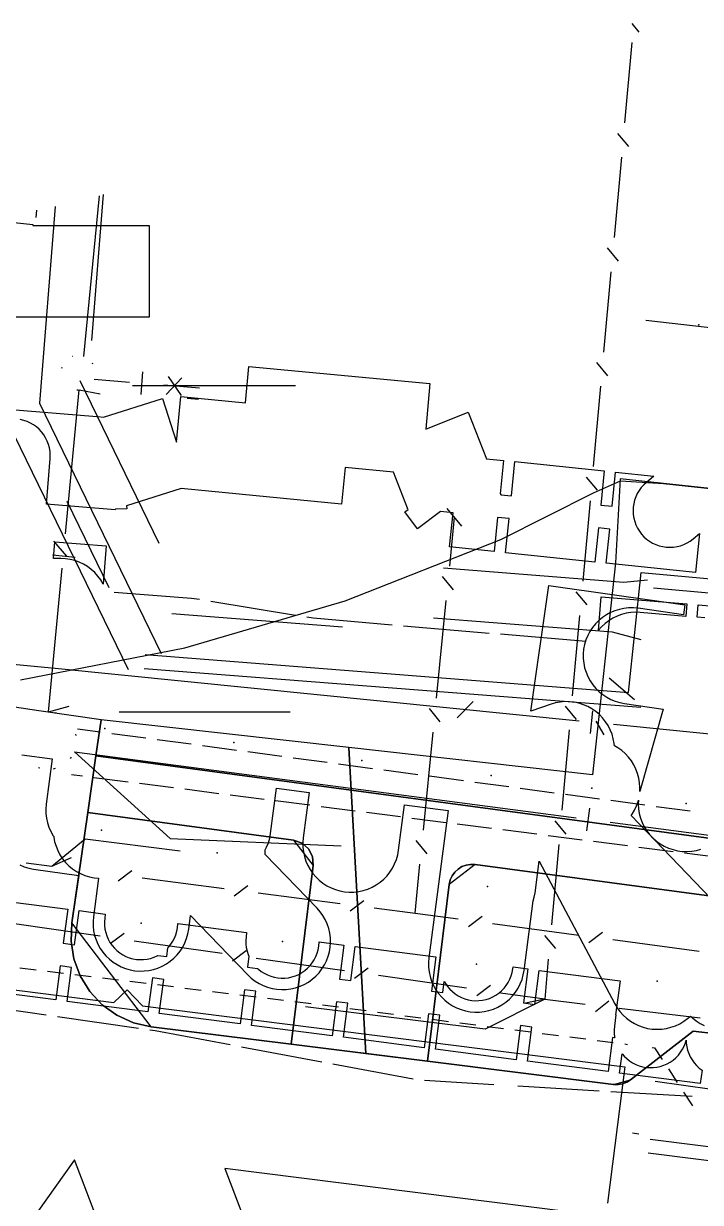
# Model space of a CAD drawing. Header units: metres. Extents: x -3782 to -2031, y 18790 to 19846.
# Drawn here: x -2543.9 to -2514.3, y 18828 to 18879.5 of the extents above; entities that cross this region are included whole.
import ezdxf

# ---------------------------------------------------------------- set-up
doc = ezdxf.new("R2010")
doc.units = ezdxf.units.M
for name, color, linetype in [('BOUNDARY', 7, 'Continuous'), ('CURB', 7, 'Continuous'), ('ELECTR_CABLE', 7, 'Continuous'), ('ELECTR_CABLE_COMM', 7, 'Continuous'), ('GAS', 7, 'Continuous'), ('GRASS', 7, 'Continuous'), ('GROUND', 7, 'Continuous'), ('HEAT', 7, 'Continuous'), ('OVERHEAD_POWER_LINE', 7, 'Continuous'), ('ROAD', 7, 'Continuous'), ('SEWER', 7, 'Continuous'), ('SIDEWALK_PATH', 7, 'Continuous'), ('TREE', 7, 'Continuous'), ('WATER_PIPELINE', 7, 'Continuous')]:
    doc.layers.add(name, color=color, linetype=linetype)

msp = doc.modelspace()

# ---------------------------------------------------------------- linework, layer by layer
at = {"layer": 'BOUNDARY'}
msp.add_lwpolyline([(-2543.991, 18850.876), (-2536.824, 18852.276), (-2529.814, 18854.324), (-2523.02, 18857.002), (-2518.972, 18859.043), (-2517.783, 18859.57), (-2515.903, 18859.458), (-2502.65, 18858.029), (-2500.74, 18857.729), (-2499.347, 18857.369), (-2493.123, 18856.023), (-2486.811, 18855.176), (-2478.422, 18854.388), (-2477.86, 18854.332), (-2476.023, 18854.133), (-2472.982, 18853.804), (-2468.566, 18853.326), (-2466.672, 18853.028), (-2463.79, 18850.873), (-2457.274, 18846.483), (-2450.359, 18842.754), (-2443.112, 18839.721), (-2435.602, 18837.413)], dxfattribs=at)
at = {"layer": 'CURB'}
for points in [[(-2540.699, 18847.557), (-2503.203, 18842.515), (-2502.074, 18843.412), (-2501.074, 18854.015)], [(-2540.7, 18847.557), (-2540.474, 18849.133)], [(-2541.057, 18845.082), (-2540.7, 18847.557)], [(-2532.177, 18834.955), (-2538.289, 18835.72), (-2541.752, 18840.259), (-2541.057, 18845.082)], [(-2541.057, 18845.082), (-2532.068, 18843.874), (-2531.209, 18842.759), (-2532.177, 18834.955)], [(-2513.616, 18835.4), (-2512.958, 18840.295), (-2513.816, 18841.419), (-2524.139, 18842.807), (-2525.265, 18841.94), (-2526.224, 18834.213)], [(-2544.019, 18838.29), (-2543.314, 18838.208)], [(-2542.817, 18838.15), (-2542.112, 18838.063)], [(-2541.616, 18838.002), (-2540.911, 18837.915)], [(-2540.415, 18837.854), (-2539.71, 18837.768)], [(-2539.214, 18837.706), (-2538.509, 18837.62)], [(-2538.013, 18837.559), (-2537.308, 18837.472)], [(-2536.812, 18837.411), (-2536.107, 18837.324)], [(-2535.611, 18837.263), (-2534.906, 18837.177)], [(-2534.41, 18837.116), (-2533.705, 18837.029)], [(-2533.209, 18836.968), (-2532.504, 18836.881)], [(-2532.008, 18836.82), (-2531.303, 18836.733)], [(-2530.807, 18836.672), (-2530.102, 18836.586)], [(-2529.606, 18836.523), (-2528.902, 18836.427)], [(-2528.407, 18836.359), (-2527.703, 18836.263)], [(-2527.208, 18836.198), (-2526.503, 18836.108)], [(-2526.007, 18836.045), (-2525.303, 18835.954)], [(-2524.807, 18835.891), (-2524.103, 18835.8)], [(-2526.224, 18834.213), (-2518.088, 18833.197), (-2517.35, 18833.4), (-2514.607, 18835.533)], [(-2523.607, 18835.737), (-2522.902, 18835.646)], [(-2522.407, 18835.583), (-2521.702, 18835.493)], [(-2521.206, 18835.429), (-2520.502, 18835.339)], [(-2520.006, 18835.275), (-2519.302, 18835.185)], [(-2482.358, 18831.506), (-2514.607, 18835.533)], [(-2526.224, 18834.213), (-2532.177, 18834.955)], [(-2518.806, 18835.121), (-2518.101, 18835.031)], [(-2517.605, 18834.967), (-2517.475, 18834.951)], [(-2516.405, 18834.813), (-2516.3, 18834.8)], [(-2516.3, 18834.8), (-2515.97, 18834.294)], [(-2515.697, 18833.875), (-2515.31, 18833.28)], [(-2515.037, 18832.861), (-2514.649, 18832.266)]]:
    msp.add_lwpolyline(points, dxfattribs=at)
at = {"layer": 'ELECTR_CABLE'}
for points in [[(-2544.975, 18870.921), (-2543.458, 18870.767), (-2543.463, 18870.723), (-2538.377, 18870.723), (-2538.377, 18866.723), (-2544.28, 18866.723)], [(-2539.907, 18854.703), (-2536.521, 18854.448)], [(-2536.521, 18854.448), (-2536.174, 18854.391)], [(-2535.681, 18854.31), (-2531.982, 18853.704)], [(-2514.11, 18853.577), (-2514.439, 18853.605), (-2514.393, 18854.145), (-2510.659, 18853.826)], [(-2531.489, 18853.623), (-2531.21, 18853.577)], [(-2531.21, 18853.577), (-2527.758, 18853.282)], [(-2527.26, 18853.239), (-2523.526, 18852.919)], [(-2523.027, 18852.877), (-2519.294, 18852.557)], [(-2546.404, 18836.747), (-2542.871, 18836.236)], [(-2542.376, 18836.165), (-2538.843, 18835.655)], [(-2538.348, 18835.583), (-2538.119, 18835.55)], [(-2538.119, 18835.55), (-2534.838, 18834.937)], [(-2534.346, 18834.846), (-2530.837, 18834.19)], [(-2530.346, 18834.099), (-2526.837, 18833.443)], [(-2526.342, 18833.38), (-2523.315, 18833.2)], [(-2522.279, 18833.138), (-2518.716, 18832.926)], [(-2518.217, 18832.897), (-2514.653, 18832.685)]]:
    msp.add_lwpolyline(points, dxfattribs=at)
for points in [[(-2540.256, 18856.735), (-2540.382, 18855.057), (-2540.386, 18855.065), (-2540.492, 18855.242), (-2540.615, 18855.407), (-2540.753, 18855.56), (-2540.906, 18855.698), (-2541.071, 18855.821), (-2541.248, 18855.927), (-2541.434, 18856.015), (-2541.628, 18856.084), (-2541.828, 18856.134), (-2542.032, 18856.165), (-2542.238, 18856.175), (-2542.55, 18856.175), (-2542.495, 18856.903)], [(-2518.625, 18854.507), (-2514.891, 18854.188), (-2514.937, 18853.648), (-2516.93, 18853.818), (-2517.136, 18853.826), (-2517.341, 18853.813), (-2517.545, 18853.78), (-2517.744, 18853.728), (-2517.937, 18853.656), (-2518.122, 18853.565), (-2518.298, 18853.457), (-2518.462, 18853.332), (-2518.613, 18853.192), (-2518.749, 18853.037), (-2518.751, 18853.035)]]:
    msp.add_lwpolyline(points, close=True, dxfattribs=at)
at = {"layer": 'ELECTR_CABLE_COMM'}
for points in [[(-2517.293, 18879.543), (-2516.984, 18879.173)], [(-2517.292, 18878.714), (-2517.612, 18875.203)], [(-2517.92, 18874.744), (-2517.44, 18874.168)], [(-2517.748, 18873.709), (-2518.068, 18870.198)], [(-2518.376, 18869.739), (-2517.896, 18869.163)], [(-2518.204, 18868.704), (-2518.524, 18865.193)], [(-2518.832, 18864.734), (-2518.352, 18864.158)], [(-2518.66, 18863.699), (-2518.98, 18860.188)], [(-2519.288, 18859.73), (-2518.808, 18859.154)], [(-2519.116, 18858.695), (-2519.436, 18855.184)], [(-2524.712, 18857.591), (-2525.354, 18858.357)], [(-2525.247, 18855.839), (-2525.034, 18857.975)], [(-2525.084, 18854.802), (-2525.559, 18855.382)], [(-2525.822, 18850.074), (-2525.396, 18854.346)], [(-2519.744, 18854.725), (-2519.264, 18854.149)], [(-2519.572, 18853.69), (-2519.892, 18850.179)], [(-2520.2, 18849.72), (-2519.72, 18849.144)], [(-2525.659, 18849.037), (-2526.134, 18849.617)], [(-2520.028, 18848.685), (-2520.348, 18845.174)], [(-2526.398, 18844.309), (-2525.971, 18848.581)], [(-2520.656, 18844.715), (-2520.176, 18844.139)], [(-2542.625, 18842.732), (-2541.171, 18843.934)], [(-2541.171, 18843.934), (-2537.018, 18843.397)], [(-2526.235, 18843.272), (-2526.71, 18843.852)], [(-2520.484, 18843.68), (-2520.804, 18840.169)], [(-2542.625, 18842.732), (-2541.772, 18843.113)], [(-2543.753, 18842.878), (-2542.625, 18842.732)], [(-2539.726, 18842.09), (-2539.133, 18842.548)], [(-2526.76, 18840.68), (-2526.547, 18842.816)], [(-2538.686, 18842.223), (-2535.105, 18841.76)], [(-2534.658, 18841.435), (-2534.065, 18841.892)], [(-2533.618, 18841.567), (-2530.038, 18841.104)], [(-2529.591, 18840.779), (-2528.997, 18841.237)], [(-2528.55, 18840.912), (-2526.76, 18840.68)], [(-2526.76, 18840.68), (-2524.872, 18840.428)], [(-2524.427, 18840.101), (-2523.831, 18840.557)], [(-2540.516, 18839.676), (-2544.366, 18840.223)], [(-2523.385, 18840.23), (-2519.61, 18839.726)], [(-2539.474, 18839.796), (-2540.073, 18839.346)], [(-2535.181, 18838.919), (-2539.031, 18839.465)], [(-2521.112, 18839.71), (-2520.632, 18839.134)], [(-2519.164, 18839.399), (-2518.569, 18839.854)], [(-2518.123, 18839.527), (-2514.348, 18839.024)], [(-2534.138, 18839.039), (-2534.738, 18838.588)], [(-2529.845, 18838.162), (-2533.695, 18838.708)], [(-2520.94, 18838.675), (-2521.1, 18836.92)], [(-2528.803, 18838.281), (-2529.402, 18837.831)], [(-2524.51, 18837.404), (-2528.36, 18837.951)], [(-2523.468, 18837.524), (-2524.067, 18837.074)], [(-2521.1, 18836.92), (-2523.701, 18835.612)], [(-2521.1, 18836.92), (-2523.025, 18837.193)], [(-2521.1, 18836.92), (-2522.016, 18836.739)], [(-2521.1, 18836.92), (-2519.331, 18836.708)], [(-2518.881, 18836.388), (-2518.292, 18836.851)], [(-2523.701, 18835.612), (-2531.548, 18836.589)], [(-2517.842, 18836.53), (-2514.305, 18836.107)]]:
    msp.add_lwpolyline(points, dxfattribs=at)
at = {"layer": 'GAS'}
for points in [[(-2545.481, 18862.772), (-2540.665, 18862.379), (-2540.635, 18862.399), (-2540.619, 18862.375), (-2540.367, 18862.354), (-2537.788, 18863.169), (-2537.186, 18861.262), (-2536.992, 18863.253), (-2534.166, 18862.977), (-2534.017, 18864.562), (-2526.109, 18863.818), (-2526.296, 18861.827), (-2524.436, 18862.56), (-2523.637, 18860.534), (-2522.894, 18860.456), (-2523.047, 18858.996), (-2523.016, 18858.993), (-2523.019, 18858.961), (-2522.553, 18858.913), (-2522.397, 18860.405), (-2518.496, 18859.998), (-2518.652, 18858.506), (-2518.154, 18858.454), (-2517.999, 18859.946), (-2516.325, 18859.771), (-2516.659, 18859.495), (-2516.775, 18859.389), (-2516.879, 18859.272), (-2516.972, 18859.145), (-2517.053, 18859.01), (-2517.119, 18858.868), (-2517.171, 18858.72), (-2517.209, 18858.567), (-2517.231, 18858.412), (-2517.238, 18858.255), (-2517.229, 18858.098), (-2517.206, 18857.943), (-2517.167, 18857.791), (-2517.113, 18857.643), (-2517.045, 18857.502), (-2516.964, 18857.368), (-2516.87, 18857.242), (-2516.764, 18857.126), (-2516.647, 18857.021), (-2516.521, 18856.928), (-2516.385, 18856.848), (-2516.243, 18856.782), (-2516.095, 18856.729), (-2515.943, 18856.692), (-2515.787, 18856.67), (-2515.63, 18856.663), (-2515.474, 18856.671), (-2515.318, 18856.695), (-2515.166, 18856.734), (-2515.019, 18856.787), (-2514.877, 18856.855), (-2514.743, 18856.937), (-2514.617, 18857.031), (-2514.335, 18857.264), (-2514.513, 18855.561), (-2518.414, 18855.967), (-2518.258, 18857.459), (-2518.755, 18857.511), (-2518.911, 18856.019), (-2522.812, 18856.426), (-2522.656, 18857.918), (-2523.154, 18857.97), (-2523.309, 18856.478), (-2525.26, 18856.682), (-2525.104, 18858.173), (-2525.648, 18858.221), (-2526.649, 18857.466), (-2527.211, 18858.212), (-2527.065, 18858.322), (-2527.074, 18858.347), (-2527.088, 18858.348), (-2527.086, 18858.376), (-2527.707, 18859.951), (-2529.817, 18860.15), (-2529.973, 18858.55), (-2536.973, 18859.232), (-2539.359, 18858.478), (-2539.355, 18858.35), (-2539.851, 18858.336), (-2539.854, 18858.299), (-2542.864, 18858.545), (-2542.701, 18860.538), (-2542.696, 18860.695), (-2542.706, 18860.852), (-2542.732, 18861.006), (-2542.773, 18861.158), (-2542.828, 18861.305), (-2542.897, 18861.446), (-2542.98, 18861.579), (-2543.076, 18861.704), (-2543.183, 18861.818), (-2543.301, 18861.922), (-2543.429, 18862.013), (-2543.565, 18862.092), (-2543.708, 18862.156), (-2543.857, 18862.207), (-2544.01, 18862.242)], [(-2545.461, 18841.312), (-2541.935, 18840.855), (-2542.128, 18839.367), (-2541.633, 18839.303), (-2541.44, 18840.791), (-2540.293, 18840.642), (-2540.317, 18840.457), (-2540.329, 18840.3), (-2540.326, 18840.143), (-2540.308, 18839.987), (-2540.275, 18839.834), (-2540.226, 18839.685), (-2540.164, 18839.541), (-2540.087, 18839.404), (-2539.998, 18839.275), (-2539.896, 18839.155), (-2539.783, 18839.046), (-2539.66, 18838.949), (-2539.527, 18838.864), (-2539.388, 18838.792), (-2539.242, 18838.735), (-2539.09, 18838.692), (-2538.936, 18838.664), (-2538.779, 18838.652), (-2538.622, 18838.654), (-2538.467, 18838.673), (-2538.313, 18838.706), (-2538.164, 18838.754), (-2538.02, 18838.817), (-2537.995, 18838.831), (-2537.611, 18838.781), (-2537.562, 18839.16), (-2537.525, 18839.198), (-2537.428, 18839.321), (-2537.343, 18839.453), (-2537.271, 18839.593), (-2537.214, 18839.739), (-2537.171, 18839.89), (-2537.143, 18840.045), (-2537.119, 18840.23), (-2534.117, 18839.84), (-2534.142, 18839.647), (-2534.154, 18839.49), (-2534.151, 18839.333), (-2534.133, 18839.177), (-2534.1, 18839.024), (-2534.051, 18838.874), (-2534.023, 18838.809), (-2534.086, 18838.324), (-2533.639, 18838.266), (-2533.607, 18838.236), (-2533.484, 18838.138), (-2533.352, 18838.054), (-2533.212, 18837.982), (-2533.066, 18837.925), (-2532.915, 18837.882), (-2532.761, 18837.854), (-2532.604, 18837.842), (-2532.447, 18837.844), (-2532.291, 18837.863), (-2532.138, 18837.896), (-2531.988, 18837.944), (-2531.844, 18838.007), (-2531.707, 18838.084), (-2531.578, 18838.173), (-2531.459, 18838.275), (-2531.35, 18838.388), (-2531.252, 18838.511), (-2531.168, 18838.644), (-2531.096, 18838.783), (-2531.039, 18838.929), (-2530.996, 18839.081), (-2530.968, 18839.235), (-2530.943, 18839.429), (-2529.872, 18839.29), (-2530.065, 18837.802), (-2529.569, 18837.738), (-2529.376, 18839.225), (-2525.851, 18838.768), (-2526.044, 18837.28), (-2525.548, 18837.216), (-2525.485, 18837.698), (-2525.436, 18837.61), (-2525.347, 18837.481), (-2525.245, 18837.361), (-2525.132, 18837.252), (-2525.009, 18837.155), (-2524.876, 18837.07), (-2524.737, 18836.998), (-2524.591, 18836.941), (-2524.439, 18836.898), (-2524.285, 18836.87), (-2524.128, 18836.858), (-2523.971, 18836.86), (-2523.816, 18836.879), (-2523.662, 18836.912), (-2523.513, 18836.96), (-2523.369, 18837.023), (-2523.232, 18837.1), (-2523.103, 18837.189), (-2522.983, 18837.291), (-2522.874, 18837.404), (-2522.777, 18837.527), (-2522.692, 18837.659), (-2522.62, 18837.799), (-2522.563, 18837.945), (-2522.52, 18838.096), (-2522.492, 18838.251), (-2522.482, 18838.331), (-2521.829, 18838.246), (-2522.022, 18836.759), (-2521.527, 18836.694), (-2521.334, 18838.182), (-2517.808, 18837.724), (-2518.001, 18836.237), (-2517.988, 18836.235), (-2518.052, 18835.739), (-2518.065, 18835.583), (-2518.062, 18835.426), (-2518.043, 18835.27), (-2518.035, 18835.233), (-2518.13, 18835.245), (-2518.323, 18833.758), (-2521.848, 18834.215), (-2521.655, 18835.702), (-2522.151, 18835.767), (-2522.344, 18834.279), (-2525.87, 18834.737), (-2525.676, 18836.224), (-2526.172, 18836.289), (-2526.365, 18834.801), (-2529.891, 18835.259), (-2529.698, 18836.746), (-2530.194, 18836.81), (-2530.387, 18835.323), (-2533.912, 18835.78), (-2533.719, 18837.268), (-2534.215, 18837.332), (-2534.408, 18835.845), (-2537.933, 18836.302), (-2537.74, 18837.79), (-2538.236, 18837.854), (-2538.429, 18836.366), (-2541.954, 18836.824), (-2541.761, 18838.311), (-2542.257, 18838.376), (-2542.45, 18836.888), (-2545.976, 18837.346)], [(-2514.226, 18833.82), (-2514.302, 18833.236), (-2517.827, 18833.693), (-2517.717, 18834.538), (-2517.631, 18834.437), (-2517.518, 18834.328), (-2517.395, 18834.231), (-2517.263, 18834.146), (-2517.123, 18834.075), (-2516.977, 18834.017), (-2516.826, 18833.974), (-2516.671, 18833.946), (-2516.515, 18833.934), (-2516.358, 18833.937), (-2516.202, 18833.955), (-2516.049, 18833.988), (-2515.899, 18834.037), (-2515.755, 18834.099), (-2515.618, 18834.176), (-2515.489, 18834.265), (-2515.37, 18834.367), (-2515.261, 18834.48), (-2515.163, 18834.603), (-2515.078, 18834.735), (-2515.007, 18834.875), (-2514.949, 18835.021), (-2514.918, 18835.131), (-2514.914, 18835.004), (-2514.893, 18834.848), (-2514.857, 18834.695), (-2514.806, 18834.547), (-2514.741, 18834.404), (-2514.662, 18834.268), (-2514.571, 18834.141), (-2514.467, 18834.023), (-2514.352, 18833.916), (-2514.227, 18833.82)]]:
    msp.add_lwpolyline(points, dxfattribs=at)
at = {"layer": 'GRASS'}
for points in [[(-2501.074, 18854.015), (-2500.809, 18856.825), (-2500.721, 18857.821), (-2517.8, 18859.662), (-2518.009, 18855.987), (-2519.014, 18846.721), (-2529.657, 18847.917), (-2529.553, 18846.058), (-2503.203, 18842.515), (-2503.001, 18842.508), (-2502.804, 18842.542), (-2502.618, 18842.614), (-2502.448, 18842.723), (-2502.303, 18842.864), (-2502.191, 18843.03), (-2502.114, 18843.214), (-2502.074, 18843.412)], [(-2529.657, 18847.917), (-2540.474, 18849.133), (-2540.7, 18847.557), (-2529.553, 18846.058)], [(-2531.209, 18842.759), (-2531.238, 18843.153), (-2531.409, 18843.493), (-2531.695, 18843.745), (-2532.068, 18843.874), (-2541.057, 18845.082), (-2541.752, 18840.259), (-2541.787, 18839.463), (-2541.665, 18838.682), (-2541.392, 18837.941), (-2540.973, 18837.262), (-2540.429, 18836.68), (-2539.787, 18836.221), (-2539.066, 18835.897), (-2538.289, 18835.72), (-2532.177, 18834.955)], [(-2512.958, 18840.295), (-2512.984, 18840.691), (-2513.154, 18841.035), (-2513.441, 18841.29), (-2513.816, 18841.419), (-2524.139, 18842.807), (-2524.337, 18842.814), (-2524.531, 18842.782), (-2524.715, 18842.713), (-2524.883, 18842.608), (-2525.027, 18842.472), (-2525.141, 18842.312), (-2525.221, 18842.133), (-2525.265, 18841.94), (-2526.224, 18834.213), (-2518.088, 18833.197), (-2517.891, 18833.192), (-2517.699, 18833.225), (-2517.517, 18833.295), (-2517.35, 18833.4), (-2514.607, 18835.533), (-2513.615, 18835.41)]]:
    msp.add_lwpolyline(points, close=True, dxfattribs=at)
at = {"layer": 'GROUND'}
for points in [[(-2543.991, 18850.876), (-2536.824, 18852.276), (-2529.814, 18854.324), (-2523.02, 18857.002), (-2518.972, 18859.043), (-2517.783, 18859.57), (-2515.903, 18859.458), (-2502.65, 18858.029), (-2500.74, 18857.729), (-2499.347, 18857.369), (-2493.123, 18856.023), (-2486.811, 18855.176)], [(-2472.987, 18853.805), (-2489.594, 18855.437), (-2500.809, 18856.825), (-2501.074, 18854.015), (-2502.074, 18843.412), (-2502.114, 18843.214), (-2502.191, 18843.03), (-2502.303, 18842.864), (-2502.448, 18842.723), (-2502.618, 18842.614), (-2502.804, 18842.542), (-2503.001, 18842.508), (-2503.203, 18842.515), (-2529.553, 18846.058), (-2540.7, 18847.557), (-2540.474, 18849.133), (-2543.198, 18849.526), (-2545.051, 18849.794)]]:
    msp.add_lwpolyline(points, dxfattribs=at)
for points in [[(-2540.973, 18837.262), (-2541.392, 18837.941), (-2541.665, 18838.682), (-2541.787, 18839.463), (-2541.752, 18840.259), (-2541.057, 18845.082), (-2532.068, 18843.874), (-2531.695, 18843.745), (-2531.409, 18843.493), (-2531.238, 18843.153), (-2531.209, 18842.759), (-2532.177, 18834.955), (-2538.289, 18835.72), (-2539.066, 18835.897), (-2539.787, 18836.221), (-2540.429, 18836.68)], [(-2514.607, 18835.533), (-2517.35, 18833.4), (-2517.517, 18833.295), (-2517.699, 18833.225), (-2517.891, 18833.192), (-2518.088, 18833.197), (-2526.224, 18834.213), (-2525.265, 18841.94), (-2525.221, 18842.133), (-2525.141, 18842.312), (-2525.027, 18842.472), (-2524.883, 18842.608), (-2524.715, 18842.713), (-2524.531, 18842.782), (-2524.337, 18842.814), (-2524.139, 18842.807), (-2513.816, 18841.419), (-2513.441, 18841.29), (-2513.154, 18841.035), (-2512.984, 18840.691), (-2512.958, 18840.295), (-2513.615, 18835.41)]]:
    msp.add_lwpolyline(points, close=True, dxfattribs=at)
at = {"layer": 'HEAT'}
for points in [[(-2540.391, 18872.07), (-2540.895, 18865.695)], [(-2543.301, 18871.389), (-2543.326, 18871.072)], [(-2542.486, 18871.548), (-2543.165, 18862.954)], [(-2541.411, 18863.952), (-2537.952, 18856.843)], [(-2544.795, 18862.646), (-2539.289, 18851.33)], [(-2543.165, 18862.954), (-2537.851, 18852.03)], [(-2541.976, 18858.68), (-2540.143, 18854.913)], [(-2517.639, 18855.132), (-2525.521, 18855.751)], [(-2517.442, 18850.327), (-2516.881, 18855.561)], [(-2516.881, 18855.561), (-2502.122, 18854.224)], [(-2516.61, 18855.23), (-2517.639, 18855.132)], [(-2516.339, 18854.899), (-2502.178, 18853.616)], [(-2537.388, 18853.769), (-2529.936, 18853.184)], [(-2518.13, 18852.95), (-2525.951, 18853.564)], [(-2516.89, 18852.615), (-2518.13, 18852.95)], [(-2538.546, 18851.984), (-2517.442, 18850.327)], [(-2538.594, 18851.376), (-2516.898, 18849.673)], [(-2517.17, 18850), (-2518.284, 18850.952)]]:
    msp.add_lwpolyline(points, dxfattribs=at)
at = {"layer": 'OVERHEAD_POWER_LINE'}
msp.add_lwpolyline([(-2516.275, 18833.342), (-2513.8, 18832.99)], dxfattribs=at)
at = {"layer": 'ROAD'}
msp.add_lwpolyline([(-2544.025, 18842.786), (-2543.835, 18842.708), (-2543.637, 18842.649), (-2543.435, 18842.609), (-2541.455, 18842.324), (-2541.753, 18840.26), (-2541.753, 18840.259), (-2541.787, 18839.464), (-2541.787, 18839.462), (-2541.665, 18838.684), (-2541.664, 18838.682), (-2541.392, 18837.943), (-2541.391, 18837.941), (-2540.974, 18837.264), (-2540.973, 18837.262), (-2540.43, 18836.681), (-2540.428, 18836.679), (-2539.788, 18836.221), (-2539.786, 18836.22), (-2539.067, 18835.897), (-2539.066, 18835.897), (-2538.29, 18835.72), (-2538.289, 18835.72), (-2532.177, 18834.955), (-2528.911, 18834.548), (-2526.224, 18834.213), (-2518.089, 18833.197), (-2518.088, 18833.197), (-2517.892, 18833.192), (-2517.89, 18833.192), (-2517.7, 18833.225), (-2517.698, 18833.225), (-2517.518, 18833.295), (-2517.516, 18833.295), (-2517.351, 18833.4), (-2517.35, 18833.4), (-2514.608, 18835.533), (-2514.607, 18835.534), (-2497.663, 18833.418)], dxfattribs=at)
at = {"layer": 'SEWER'}
for points in [[(-2541.224, 18864.995), (-2540.548, 18872.024)], [(-2506.221, 18865.38), (-2516.674, 18866.57)], [(-2541.726, 18864.998), (-2541.737, 18864.995)], [(-2540.831, 18864.665), (-2540.858, 18864.71)], [(-2542.193, 18864.521), (-2542.208, 18864.471)], [(-2538.663, 18864.322), (-2538.743, 18863.335)], [(-2537.548, 18864.121), (-2536.985, 18863.293)], [(-2540.784, 18864.009), (-2539.229, 18863.883)], [(-2539.107, 18863.73), (-2531.977, 18863.73)], [(-2537.734, 18863.761), (-2536.179, 18863.634)], [(-2536.95, 18864.074), (-2537.634, 18863.344)], [(-2542.026, 18857.252), (-2541.427, 18863.542)], [(-2541.532, 18863.542), (-2541.48, 18863.54)], [(-2541.427, 18863.542), (-2540.51, 18863.365)], [(-2536.721, 18863.18), (-2536.222, 18863.136)], [(-2541.966, 18856.271), (-2542.543, 18856.929)], [(-2542.6, 18856.331), (-2541.614, 18856.237)], [(-2542.767, 18849.47), (-2542.169, 18855.759)], [(-2558.411, 18852.9), (-2542.48, 18851.379)], [(-2542.48, 18851.379), (-2519.587, 18849.086)], [(-2542.767, 18849.47), (-2541.868, 18849.722)], [(-2524.23, 18849.929), (-2524.927, 18849.212)], [(-2542.424, 18849.415), (-2542.508, 18849.438)], [(-2539.686, 18849.478), (-2532.217, 18849.478)], [(-2519.013, 18849.515), (-2519.112, 18848.53)], [(-2540.509, 18848.588), (-2541.51, 18848.722)], [(-2518.867, 18849.063), (-2518.515, 18848.47)], [(-2518.095, 18848.937), (-2495.202, 18846.644)], [(-2541.561, 18848.446), (-2541.572, 18848.501)], [(-2538.526, 18848.322), (-2540.013, 18848.522)], [(-2536.544, 18848.057), (-2538.031, 18848.256)], [(-2541.64, 18847.731), (-2519.729, 18844.85)], [(-2541.64, 18847.731), (-2537.46, 18843.947)], [(-2534.562, 18847.791), (-2536.049, 18847.99)], [(-2532.58, 18847.525), (-2534.066, 18847.724)], [(-2541.819, 18847.433), (-2541.766, 18847.502)], [(-2530.597, 18847.259), (-2532.084, 18847.459)], [(-2528.615, 18846.993), (-2530.102, 18847.193)], [(-2543.208, 18847.043), (-2543.156, 18847.025)], [(-2542.552, 18846.993), (-2542.467, 18847.012)], [(-2541.77, 18846.739), (-2541.284, 18846.677)], [(-2540.788, 18846.614), (-2539.3, 18846.424)], [(-2526.633, 18846.728), (-2528.119, 18846.927)], [(-2524.651, 18846.462), (-2526.137, 18846.661)], [(-2538.804, 18846.36), (-2537.316, 18846.17)], [(-2536.82, 18846.106), (-2535.332, 18845.916)], [(-2522.668, 18846.196), (-2524.155, 18846.395)], [(-2520.686, 18845.93), (-2522.173, 18846.13)], [(-2534.836, 18845.853), (-2533.348, 18845.662)], [(-2532.852, 18845.599), (-2531.364, 18845.409)], [(-2518.704, 18845.664), (-2520.19, 18845.864)], [(-2516.721, 18845.399), (-2518.208, 18845.598)], [(-2530.868, 18845.345), (-2529.381, 18845.155)], [(-2528.885, 18845.091), (-2527.397, 18844.901)], [(-2519.142, 18845.261), (-2519.271, 18844.279)], [(-2514.739, 18845.133), (-2516.226, 18845.332)], [(-2526.901, 18844.838), (-2525.413, 18844.647)], [(-2524.917, 18844.584), (-2523.429, 18844.394)], [(-2518.242, 18844.655), (-2496.331, 18841.774)], [(-2522.933, 18844.33), (-2521.445, 18844.14)], [(-2520.949, 18844.076), (-2519.461, 18843.886)], [(-2537.46, 18843.947), (-2529.983, 18843.621)], [(-2518.965, 18843.823), (-2517.478, 18843.632)], [(-2516.982, 18843.569), (-2515.494, 18843.379)], [(-2514.998, 18843.315), (-2513.51, 18843.125)], [(-2558.581, 18839.151), (-2539.913, 18836.785), (-2539.342, 18837.331), (-2538.668, 18836.627), (-2517.605, 18833.97), (-2518.356, 18828.018)], [(-2516.987, 18831.031), (-2517.263, 18831.066)], [(-2516.492, 18830.806), (-2494.757, 18828.064)], [(-2516.585, 18830.213), (-2494.832, 18827.469)], [(-2537.938, 18820.202), (-2541.637, 18829.912), (-2544.944, 18825.276)], [(-2518.448, 18827.424), (-2535.067, 18829.521), (-2531.96, 18821.361)]]:
    msp.add_lwpolyline(points, dxfattribs=at)
at = {"layer": 'SIDEWALK_PATH'}
msp.add_lwpolyline([(-2529.553, 18846.058), (-2540.7, 18847.557), (-2541.057, 18845.082), (-2532.068, 18843.874), (-2531.695, 18843.745), (-2531.409, 18843.493), (-2531.238, 18843.153), (-2531.209, 18842.759), (-2532.177, 18834.955), (-2528.911, 18834.548)], close=True, dxfattribs=at)
msp.add_lwpolyline([(-2503.203, 18842.515), (-2529.553, 18846.058), (-2528.911, 18834.548), (-2526.224, 18834.213), (-2525.265, 18841.94), (-2525.221, 18842.133), (-2525.141, 18842.312), (-2525.027, 18842.472), (-2524.883, 18842.608), (-2524.715, 18842.713), (-2524.531, 18842.782), (-2524.337, 18842.814), (-2524.139, 18842.807), (-2513.816, 18841.419)], dxfattribs=at)
at = {"layer": 'TREE'}
for p in [(-2514.368, 18866.386), (-2540.319, 18848.747), (-2534.671, 18848.14), (-2529.087, 18847.354), (-2523.444, 18846.7), (-2519.039, 18846.143), (-2514.914, 18845.475), (-2540.463, 18844.303), (-2535.402, 18843.318), (-2523.599, 18841.849), (-2538.73, 18840.251), (-2532.555, 18839.441), (-2524.079, 18838.457), (-2516.183, 18837.707)]:
    msp.add_point(p, dxfattribs=at)
at = {"layer": 'WATER_PIPELINE'}
msp.add_lwpolyline([(-2520.918, 18854.999), (-2514.978, 18854.147), (-2515.04, 18853.714), (-2517.02, 18853.998), (-2517.225, 18854.018), (-2517.431, 18854.017), (-2517.636, 18853.996), (-2517.838, 18853.954), (-2518.035, 18853.894), (-2518.225, 18853.814), (-2518.406, 18853.716), (-2518.577, 18853.601), (-2518.736, 18853.469), (-2518.881, 18853.323), (-2519.011, 18853.163), (-2519.124, 18852.991), (-2519.221, 18852.809), (-2519.299, 18852.618), (-2519.358, 18852.42), (-2519.397, 18852.218), (-2519.416, 18852.013), (-2519.415, 18851.807), (-2519.394, 18851.602), (-2519.353, 18851.4), (-2519.292, 18851.203), (-2519.212, 18851.013), (-2519.114, 18850.832), (-2518.999, 18850.661), (-2518.868, 18850.502), (-2518.721, 18850.357), (-2518.561, 18850.227), (-2518.389, 18850.113), (-2518.207, 18850.017), (-2518.016, 18849.939), (-2517.819, 18849.88), (-2517.617, 18849.841), (-2515.917, 18849.597), (-2516.933, 18846.053), (-2516.945, 18846), (-2516.939, 18846.176), (-2516.952, 18846.381), (-2516.986, 18846.585), (-2517.039, 18846.784), (-2517.112, 18846.977), (-2517.203, 18847.162), (-2517.311, 18847.337), (-2517.437, 18847.5), (-2517.577, 18847.651), (-2517.732, 18847.787), (-2517.9, 18847.907), (-2518.055, 18847.997), (-2518.064, 18848.097), (-2518.101, 18848.3), (-2518.157, 18848.498), (-2518.233, 18848.69), (-2518.328, 18848.873), (-2518.439, 18849.046), (-2518.568, 18849.208), (-2518.711, 18849.356), (-2518.868, 18849.489), (-2519.038, 18849.606), (-2519.218, 18849.706), (-2519.407, 18849.788), (-2519.603, 18849.851), (-2519.805, 18849.894), (-2520.01, 18849.918), (-2520.216, 18849.921), (-2520.421, 18849.904), (-2520.624, 18849.867), (-2520.822, 18849.81), (-2521.705, 18849.51)], close=True, dxfattribs=at)
for points in [[(-2543.938, 18847.605), (-2542.61, 18847.43), (-2542.87, 18845.447), (-2542.887, 18845.242), (-2542.884, 18845.036), (-2542.86, 18844.831), (-2542.816, 18844.63), (-2542.753, 18844.433), (-2542.671, 18844.244), (-2542.571, 18844.064), (-2542.545, 18844.026), (-2542.543, 18844.006), (-2542.504, 18843.804), (-2542.445, 18843.607), (-2542.367, 18843.416), (-2542.271, 18843.233), (-2542.158, 18843.061), (-2542.028, 18842.901), (-2541.883, 18842.755), (-2541.724, 18842.623), (-2541.554, 18842.508), (-2541.373, 18842.41), (-2541.183, 18842.33), (-2540.986, 18842.269), (-2540.784, 18842.227), (-2540.59, 18842.207), (-2540.812, 18840.525), (-2540.829, 18840.32), (-2540.825, 18840.114), (-2540.802, 18839.909), (-2540.758, 18839.708), (-2540.695, 18839.511), (-2540.613, 18839.322), (-2540.513, 18839.142), (-2540.396, 18838.973), (-2540.263, 18838.816), (-2540.115, 18838.672), (-2539.953, 18838.544), (-2539.78, 18838.432), (-2539.597, 18838.338), (-2539.405, 18838.262), (-2539.207, 18838.206), (-2539.004, 18838.169), (-2538.799, 18838.152), (-2538.593, 18838.155), (-2538.388, 18838.179), (-2538.187, 18838.222), (-2537.99, 18838.285), (-2537.801, 18838.367), (-2537.621, 18838.467), (-2537.452, 18838.585), (-2537.295, 18838.718), (-2537.151, 18838.866), (-2537.023, 18839.027), (-2536.911, 18839.201), (-2536.817, 18839.384), (-2536.741, 18839.575), (-2536.685, 18839.774), (-2536.648, 18839.976), (-2536.569, 18840.576), (-2534.066, 18837.983), (-2533.916, 18837.841), (-2533.752, 18837.716), (-2533.578, 18837.607), (-2533.393, 18837.515), (-2533.2, 18837.442), (-2533.001, 18837.389), (-2532.798, 18837.355), (-2532.592, 18837.341), (-2532.386, 18837.348), (-2532.182, 18837.374), (-2531.981, 18837.421), (-2531.786, 18837.487), (-2531.598, 18837.571), (-2531.419, 18837.674), (-2531.252, 18837.794), (-2531.097, 18837.93), (-2530.956, 18838.08), (-2530.83, 18838.243), (-2530.721, 18838.418), (-2530.629, 18838.603), (-2530.556, 18838.796), (-2530.503, 18838.995), (-2530.469, 18839.198), (-2530.455, 18839.403), (-2530.462, 18839.609), (-2530.488, 18839.814), (-2530.535, 18840.015), (-2530.601, 18840.21), (-2530.686, 18840.398), (-2530.788, 18840.576), (-2530.908, 18840.744), (-2531.044, 18840.899), (-2533.306, 18843.243), (-2533.303, 18843.373), (-2533.308, 18843.444), (-2533.244, 18843.568), (-2533.169, 18843.759), (-2533.112, 18843.958), (-2533.075, 18844.16), (-2532.815, 18846.143), (-2531.388, 18845.956), (-2531.649, 18843.973), (-2531.666, 18843.768), (-2531.662, 18843.562), (-2531.639, 18843.357), (-2531.595, 18843.155), (-2531.532, 18842.959), (-2531.45, 18842.77), (-2531.35, 18842.59), (-2531.232, 18842.421), (-2531.099, 18842.264), (-2530.951, 18842.12), (-2530.789, 18841.992), (-2530.616, 18841.881), (-2530.433, 18841.787), (-2530.241, 18841.711), (-2530.043, 18841.654), (-2529.84, 18841.617), (-2529.635, 18841.601), (-2529.429, 18841.604), (-2529.224, 18841.628), (-2529.023, 18841.671), (-2528.826, 18841.734), (-2528.637, 18841.816), (-2528.457, 18841.917), (-2528.288, 18842.034), (-2528.131, 18842.167), (-2527.987, 18842.316), (-2527.859, 18842.477), (-2527.748, 18842.65), (-2527.654, 18842.834), (-2527.578, 18843.025), (-2527.521, 18843.223), (-2527.485, 18843.426), (-2527.224, 18845.409), (-2525.317, 18845.159), (-2526.161, 18838.73), (-2526.178, 18838.525), (-2526.174, 18838.319), (-2526.151, 18838.114), (-2526.107, 18837.913), (-2526.044, 18837.716), (-2525.962, 18837.527), (-2525.862, 18837.347), (-2525.744, 18837.178), (-2525.611, 18837.021), (-2525.463, 18836.877), (-2525.302, 18836.749), (-2525.128, 18836.638), (-2524.945, 18836.544), (-2524.753, 18836.468), (-2524.555, 18836.412), (-2524.352, 18836.375), (-2524.147, 18836.358), (-2523.941, 18836.361), (-2523.736, 18836.385), (-2523.535, 18836.429), (-2523.338, 18836.492), (-2523.149, 18836.574), (-2522.969, 18836.674), (-2522.8, 18836.791), (-2522.643, 18836.925), (-2522.5, 18837.073), (-2522.371, 18837.234), (-2522.26, 18837.407), (-2522.166, 18837.591), (-2522.09, 18837.782), (-2522.034, 18837.981), (-2521.997, 18838.183), (-2521.599, 18841.214), (-2521.554, 18841.373), (-2521.517, 18841.575), (-2521.335, 18842.958), (-2518.039, 18836.725), (-2517.934, 18836.548), (-2517.812, 18836.382), (-2517.674, 18836.229), (-2517.522, 18836.089), (-2517.357, 18835.966), (-2517.181, 18835.859), (-2516.995, 18835.77), (-2516.801, 18835.7), (-2516.602, 18835.649), (-2516.398, 18835.618), (-2516.192, 18835.607), (-2515.986, 18835.616), (-2515.782, 18835.645), (-2515.582, 18835.695), (-2515.388, 18835.763), (-2515.201, 18835.85), (-2515.024, 18835.956), (-2514.858, 18836.078), (-2514.736, 18836.187), (-2514.649, 18836.104), (-2514.486, 18835.977), (-2514.311, 18835.868), (-2514.127, 18835.776)], [(-2511.767, 18839.153), (-2517.32, 18844.941), (-2517.275, 18845.004), (-2517.172, 18845.182), (-2517.086, 18845.37), (-2517.02, 18845.565), (-2517.008, 18845.617), (-2517.014, 18845.442), (-2517, 18845.237), (-2516.967, 18845.033), (-2516.914, 18844.834), (-2516.841, 18844.641), (-2516.75, 18844.456), (-2516.642, 18844.281), (-2516.516, 18844.118), (-2516.376, 18843.967), (-2516.221, 18843.831), (-2516.053, 18843.711), (-2515.875, 18843.608), (-2515.687, 18843.522), (-2515.492, 18843.456), (-2515.292, 18843.409), (-2515.087, 18843.382), (-2514.881, 18843.375), (-2514.676, 18843.388), (-2514.472, 18843.422), (-2514.273, 18843.475)]]:
    msp.add_lwpolyline(points, dxfattribs=at)

doc.saveas('drawing.dxf')
